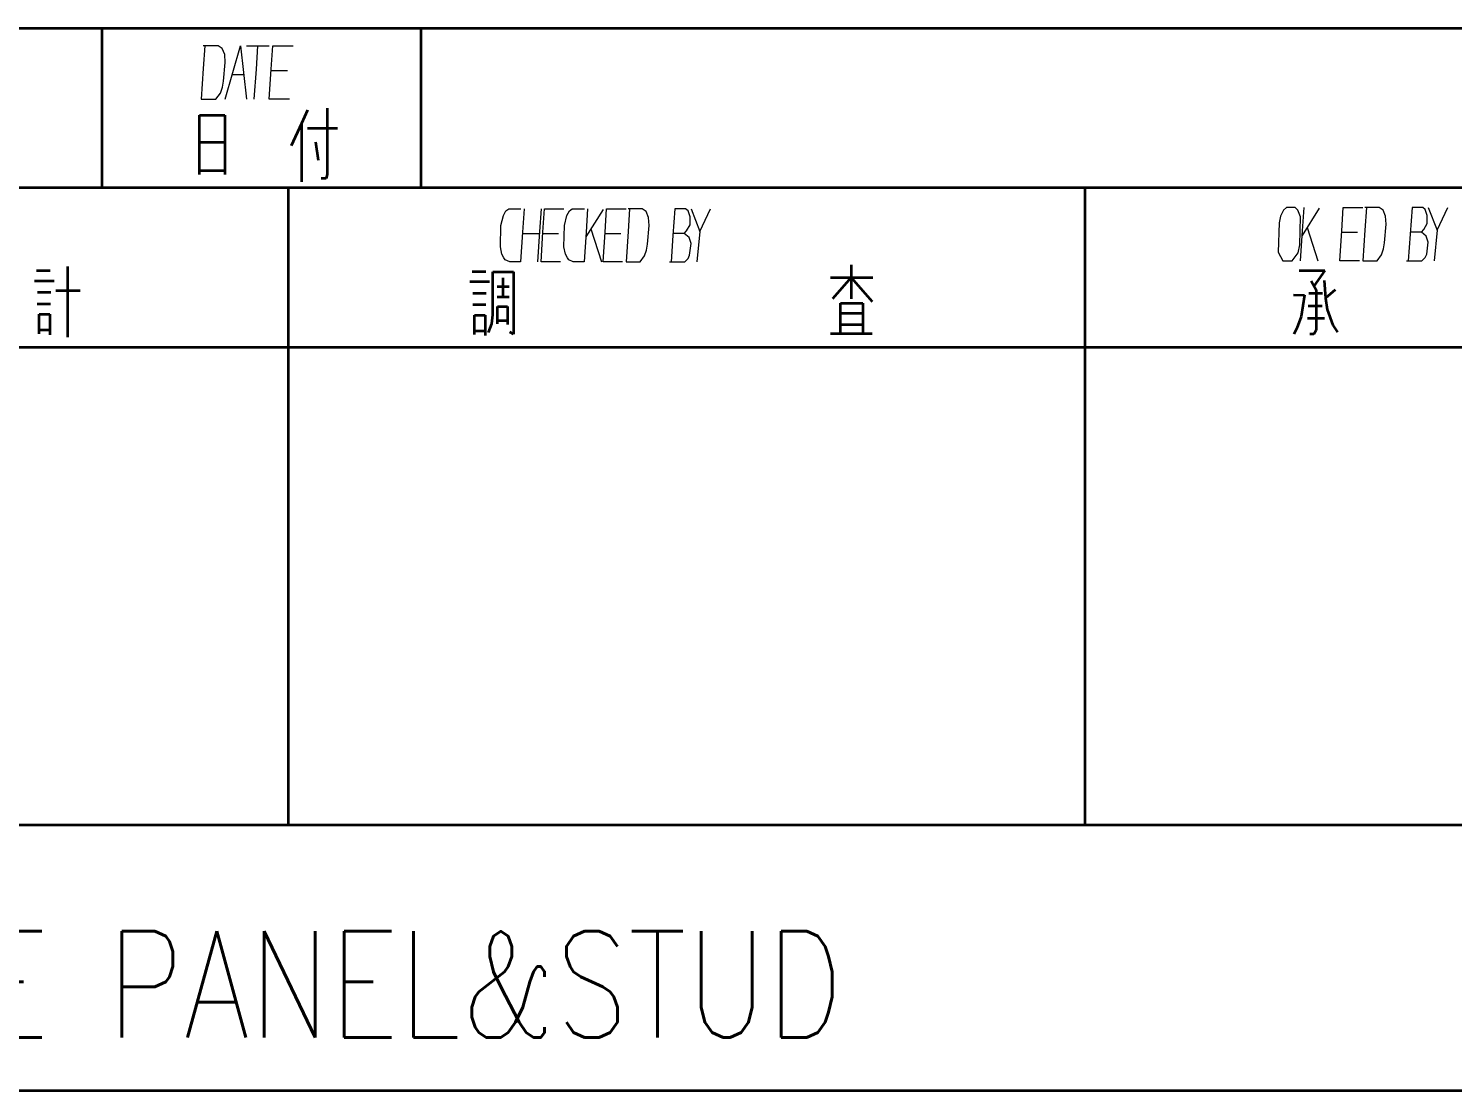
# Model space of a CAD drawing. Header units: millimetres. Extents: x 1333 to 104182, y -62926 to -5704.
# Drawn here: x 47823.7 to 47877.4, y -62817.6 to -62777.6 of the extents above; entities that cross this region are included whole.
import ezdxf

# ---------------------------------------------------------------- set-up
doc = ezdxf.new("R2010")
doc.units = ezdxf.units.MM
doc.header["$LTSCALE"] = 0.5
doc.layers.add('SHM_LABEL', color=40, linetype='Continuous')
doc.styles.add('KAI', font='simplex.shx', dxfattribs={"width": 0.8, "bigfont": 'extfont.shx'})

msp = doc.modelspace()

# ---------------------------------------------------------------- linework, layer by layer
at = {"color": 7, "lineweight": 35}
for p, q in [((47888.514, -62777.561), (47763.514, -62777.561)), ((47888.514, -62783.561), (47763.514, -62783.561)), ((47833.514, -62783.561), (47833.514, -62807.561)), ((47863.514, -62783.561), (47863.514, -62807.561)), ((47763.514, -62789.561), (47888.514, -62789.561)), ((47888.514, -62807.561), (47763.514, -62807.561)), ((47763.514, -62817.561), (47888.514, -62817.561))]:
    msp.add_line(p, q, dxfattribs=at)
at = {"color": 7, "lineweight": 35, "ltscale": 0.15}
for p, q in [((47826.514, -62783.561), (47826.514, -62777.561)), ((47838.514, -62777.561), (47838.514, -62783.561))]:
    msp.add_line(p, q, dxfattribs=at)
at = {"color": 7, "lineweight": 35, "ltscale": 0.055637}
for p, q in [((47830.177, -62783.057), (47830.177, -62780.831)), ((47831.133, -62780.831), (47831.133, -62783.057))]:
    msp.add_line(p, q, dxfattribs=at)
at = {"color": 7, "lineweight": 35, "ltscale": 0.023901}
for p, q in [((47830.177, -62780.831), (47831.133, -62780.831)), ((47830.177, -62781.845), (47831.133, -62781.845)), ((47830.177, -62782.916), (47831.133, -62782.916))]:
    msp.add_line(p, q, dxfattribs=at)
at = {"color": 7, "lineweight": 35, "ltscale": 0.01365}
msp.add_line((47834.243, -62780.643), (47834.019, -62781.141), dxfattribs=at)
at = {"color": 7, "lineweight": 35, "ltscale": 0.061975}
msp.add_line((47834.993, -62780.568), (47834.993, -62783.047), dxfattribs=at)
at = {"color": 7, "lineweight": 35, "ltscale": 0.022995}
msp.add_line((47834.019, -62781.141), (47833.635, -62781.977), dxfattribs=at)
at = {"color": 7, "lineweight": 35, "ltscale": 0.054932}
msp.add_line((47834.019, -62781.141), (47834.019, -62783.338), dxfattribs=at)
at = {"color": 7, "lineweight": 35, "ltscale": 0.028345}
msp.add_line((47834.243, -62781.319), (47835.377, -62781.319), dxfattribs=at)
at = {"color": 7, "lineweight": 35, "ltscale": 0.017565}
msp.add_line((47834.543, -62781.827), (47834.647, -62782.521), dxfattribs=at)
at = {"color": 7, "lineweight": 35, "ltscale": 0.00416}
msp.add_line((47834.993, -62783.047), (47834.95, -62783.208), dxfattribs=at)
at = {"color": 7, "lineweight": 35, "ltscale": 0.004773}
msp.add_line((47834.95, -62783.208), (47834.759, -62783.208), dxfattribs=at)
at = {"color": 7, "lineweight": 35, "ltscale": 0.012939}
for p, q in [((47824.047, -62786.678), (47824.564, -62786.678)), ((47840.441, -62786.71), (47840.959, -62786.71))]:
    msp.add_line(p, q, dxfattribs=at)
at = {"color": 7, "lineweight": 35, "ltscale": 0.06644}
msp.add_line((47825.217, -62786.529), (47825.217, -62789.187), dxfattribs=at)
at = {"color": 7, "lineweight": 35, "ltscale": 0.019629}
msp.add_line((47841.219, -62786.724), (47842.004, -62786.724), dxfattribs=at)
at = {"color": 7, "lineweight": 35, "ltscale": 0.040677}
msp.add_line((47841.219, -62788.351), (47841.219, -62786.724), dxfattribs=at)
at = {"color": 7, "lineweight": 35, "ltscale": 0.058643}
msp.add_line((47842.004, -62786.724), (47842.004, -62789.07), dxfattribs=at)
at = {"color": 7, "lineweight": 35, "ltscale": 0.039905}
msp.add_line((47853.936, -62786.938), (47855.532, -62786.938), dxfattribs=at)
at = {"color": 7, "lineweight": 35, "ltscale": 0.026814}
msp.add_line((47854.721, -62786.938), (47854.018, -62787.749), dxfattribs=at)
at = {"color": 7, "lineweight": 35, "ltscale": 0.031863}
msp.add_line((47854.721, -62786.463), (47854.721, -62787.738), dxfattribs=at)
at = {"color": 7, "lineweight": 35, "ltscale": 0.030135}
msp.add_line((47854.721, -62786.938), (47855.51, -62787.849), dxfattribs=at)
at = {"color": 7, "lineweight": 35, "ltscale": 0.024365}
msp.add_line((47871.577, -62786.671), (47872.552, -62786.671), dxfattribs=at)
at = {"color": 7, "lineweight": 35, "ltscale": 0.018188}
msp.add_line((47872.552, -62786.671), (47872.132, -62787.265), dxfattribs=at)
at = {"color": 7, "lineweight": 35, "ltscale": 0.018359}
msp.add_line((47823.971, -62787.06), (47824.705, -62787.06), dxfattribs=at)
at = {"color": 7, "lineweight": 35, "ltscale": 0.022827}
msp.add_line((47824.771, -62787.424), (47825.684, -62787.424), dxfattribs=at)
at = {"color": 7, "lineweight": 35, "ltscale": 0.018372}
msp.add_line((47840.365, -62787.092), (47841.1, -62787.092), dxfattribs=at)
at = {"color": 7, "lineweight": 35, "ltscale": 0.011157}
for p, q in [((47841.389, -62787.28), (47841.835, -62787.28)), ((47841.389, -62787.673), (47841.835, -62787.673))]:
    msp.add_line(p, q, dxfattribs=at)
at = {"color": 7, "lineweight": 35, "ltscale": 0.018152}
msp.add_line((47841.603, -62786.947), (47841.603, -62787.673), dxfattribs=at)
at = {"color": 7, "lineweight": 35, "ltscale": 0.009644}
msp.add_line((47872.032, -62787.069), (47872.222, -62787.404), dxfattribs=at)
at = {"color": 7, "lineweight": 35, "ltscale": 0.037943}
msp.add_line((47872.222, -62787.404), (47872.222, -62788.922), dxfattribs=at)
at = {"color": 7, "lineweight": 35, "ltscale": 0.0168}
msp.add_line((47872.528, -62787.054), (47872.576, -62787.724), dxfattribs=at)
at = {"color": 7, "lineweight": 35, "ltscale": 0.012197}
msp.add_line((47872.944, -62787.404), (47872.576, -62787.724), dxfattribs=at)
at = {"color": 7, "lineweight": 35, "ltscale": 0.012451}
msp.add_line((47824.074, -62787.929), (47824.572, -62787.929), dxfattribs=at)
at = {"color": 7, "lineweight": 35, "ltscale": 0.012561}
for p, q in [((47824.081, -62787.494), (47824.583, -62787.494)), ((47840.475, -62787.526), (47840.978, -62787.526))]:
    msp.add_line(p, q, dxfattribs=at)
at = {"color": 7, "lineweight": 35, "ltscale": 0.012463}
msp.add_line((47840.468, -62787.961), (47840.967, -62787.961), dxfattribs=at)
at = {"color": 7, "lineweight": 35, "ltscale": 0.02113}
for p, q in [((47854.315, -62787.901), (47855.16, -62787.901)), ((47854.315, -62788.28), (47855.16, -62788.28)), ((47854.315, -62788.714), (47855.16, -62788.714))]:
    msp.add_line(p, q, dxfattribs=at)
at = {"color": 7, "lineweight": 35, "ltscale": 0.028473}
msp.add_line((47854.315, -62789.04), (47854.315, -62787.901), dxfattribs=at)
at = {"color": 7, "lineweight": 35, "ltscale": 0.028812}
msp.add_line((47855.16, -62787.901), (47855.16, -62789.053), dxfattribs=at)
at = {"color": 7, "lineweight": 35, "ltscale": 0.010389}
msp.add_line((47871.368, -62787.595), (47871.783, -62787.6), dxfattribs=at)
at = {"color": 7, "lineweight": 35, "ltscale": 0.020568}
msp.add_line((47871.783, -62787.6), (47871.663, -62788.414), dxfattribs=at)
at = {"color": 7, "lineweight": 35, "ltscale": 0.013147}
msp.add_line((47871.926, -62788.007), (47872.452, -62788.007), dxfattribs=at)
at = {"color": 7, "lineweight": 35, "ltscale": 0.012891}
msp.add_line((47871.941, -62787.533), (47872.456, -62787.533), dxfattribs=at)
at = {"color": 7, "lineweight": 35, "ltscale": 0.010549}
msp.add_line((47872.576, -62787.724), (47872.643, -62788.141), dxfattribs=at)
at = {"color": 7, "lineweight": 35, "ltscale": 0.009985}
for p, q in [((47824.142, -62788.326), (47824.541, -62788.326)), ((47840.536, -62788.358), (47840.936, -62788.358)), ((47824.142, -62788.913), (47824.541, -62788.913)), ((47840.536, -62788.945), (47840.936, -62788.945))]:
    msp.add_line(p, q, dxfattribs=at)
at = {"color": 7, "lineweight": 35, "ltscale": 0.018304}
for p, q in [((47824.142, -62789.058), (47824.142, -62788.326)), ((47840.536, -62789.09), (47840.536, -62788.358))]:
    msp.add_line(p, q, dxfattribs=at)
at = {"color": 7, "lineweight": 35, "ltscale": 0.019257}
for p, q in [((47824.541, -62788.326), (47824.541, -62789.096)), ((47840.936, -62788.358), (47840.936, -62789.128))]:
    msp.add_line(p, q, dxfattribs=at)
at = {"color": 7, "lineweight": 35, "ltscale": 0.008516}
msp.add_line((47841.185, -62788.69), (47841.219, -62788.351), dxfattribs=at)
at = {"color": 7, "lineweight": 35, "ltscale": 0.00946}
for p, q in [((47841.395, -62788.026), (47841.774, -62788.026)), ((47841.395, -62788.556), (47841.774, -62788.556))]:
    msp.add_line(p, q, dxfattribs=at)
at = {"color": 7, "lineweight": 35, "ltscale": 0.016611}
msp.add_line((47841.395, -62788.69), (47841.395, -62788.026), dxfattribs=at)
at = {"color": 7, "lineweight": 35, "ltscale": 0.016949}
msp.add_line((47841.774, -62788.026), (47841.774, -62788.704), dxfattribs=at)
at = {"color": 7, "lineweight": 35, "ltscale": 0.011709}
msp.add_line((47871.663, -62788.414), (47871.492, -62788.85), dxfattribs=at)
at = {"color": 7, "lineweight": 35, "ltscale": 0.015881}
msp.add_line((47871.903, -62788.471), (47872.538, -62788.471), dxfattribs=at)
at = {"color": 7, "lineweight": 35, "ltscale": 0.015593}
msp.add_line((47872.643, -62788.141), (47872.848, -62788.73), dxfattribs=at)
at = {"color": 7, "lineweight": 35, "ltscale": 0.008746}
msp.add_line((47841.057, -62789.016), (47841.185, -62788.69), dxfattribs=at)
at = {"color": 7, "lineweight": 35, "ltscale": 0.004055}
msp.add_line((47842.004, -62789.07), (47841.861, -62788.993), dxfattribs=at)
at = {"color": 7, "lineweight": 35, "ltscale": 0.039233}
msp.add_line((47853.936, -62789.053), (47855.505, -62789.053), dxfattribs=at)
at = {"color": 7, "lineweight": 35, "ltscale": 0.006099}
msp.add_line((47871.492, -62788.85), (47871.387, -62789.07), dxfattribs=at)
at = {"color": 7, "lineweight": 35, "ltscale": 0.003711}
msp.add_line((47872.137, -62789.07), (47871.989, -62789.07), dxfattribs=at)
at = {"color": 7, "lineweight": 35, "ltscale": 0.004285}
msp.add_line((47872.222, -62788.922), (47872.137, -62789.07), dxfattribs=at)
at = {"color": 7, "lineweight": 35, "ltscale": 0.00803}
msp.add_line((47872.848, -62788.73), (47873.025, -62788.998), dxfattribs=at)
at = {"color": 7, "lineweight": 13}
for points in [[(47830.243, -62780.221), (47830.801, -62780.221), (47830.975, -62779.996), (47831.052, -62779.771), (47831.09, -62779.546), (47831.148, -62778.846), (47831.129, -62778.546), (47831.032, -62778.321), (47830.878, -62778.221), (47830.32, -62778.221)], [(47830.378, -62778.221), (47830.32, -62779.071), (47830.243, -62780.221)], [(47831.148, -62780.221), (47831.437, -62779.221), (47831.725, -62778.221), (47831.841, -62779.221), (47831.956, -62780.221)], [(47831.956, -62778.221), (47832.803, -62778.221)], [(47832.245, -62780.221), (47832.322, -62779.096), (47832.38, -62778.221)], [(47833.574, -62780.221), (47832.803, -62780.221), (47832.881, -62779.096), (47832.938, -62778.221), (47833.708, -62778.221)], [(47831.417, -62779.296), (47831.841, -62779.296)], [(47832.881, -62779.146), (47833.496, -62779.146)], [(47842.266, -62786.355), (47841.861, -62786.355), (47841.695, -62786.28), (47841.64, -62786.205), (47841.566, -62786.055), (47841.511, -62785.78), (47841.53, -62784.98), (47841.622, -62784.605), (47841.714, -62784.43), (47841.824, -62784.355), (47842.284, -62784.355)], [(47842.284, -62786.355), (47842.358, -62785.23), (47842.413, -62784.355)], [(47843.039, -62784.355), (47842.983, -62785.205), (47842.91, -62786.355)], [(47843.774, -62786.355), (47843.039, -62786.355), (47843.112, -62785.23), (47843.167, -62784.355), (47843.903, -62784.355)], [(47844.658, -62786.355), (47844.253, -62786.355), (47844.087, -62786.28), (47844.032, -62786.205), (47843.959, -62786.055), (47843.903, -62785.78), (47843.922, -62784.98), (47844.014, -62784.605), (47844.106, -62784.43), (47844.216, -62784.355), (47844.676, -62784.355)], [(47844.676, -62786.355), (47844.75, -62785.23), (47844.805, -62784.355)], [(47845.375, -62784.38), (47844.731, -62785.405)], [(47846.111, -62786.355), (47845.375, -62786.355), (47845.449, -62785.23), (47845.504, -62784.355), (47846.24, -62784.355)], [(47846.24, -62786.355), (47846.774, -62786.355), (47846.939, -62786.13), (47847.013, -62785.905), (47847.05, -62785.68), (47847.105, -62784.98), (47847.087, -62784.68), (47846.995, -62784.455), (47846.847, -62784.355), (47846.314, -62784.355)], [(47846.369, -62784.355), (47846.314, -62785.205), (47846.24, -62786.355)], [(47847.878, -62786.355), (47848.448, -62786.355), (47848.577, -62786.23), (47848.632, -62786.105), (47848.687, -62785.655), (47848.614, -62785.43), (47848.43, -62785.28), (47848.522, -62785.18), (47848.651, -62784.955), (47848.651, -62784.655), (47848.577, -62784.43), (47848.485, -62784.355), (47848.08, -62784.355), (47848.006, -62785.355), (47847.933, -62786.355)], [(47848.687, -62784.355), (47849.019, -62785.205), (47848.908, -62786.355)], [(47849.019, -62785.205), (47849.423, -62784.355)], [(47871.639, -62786.307), (47871.712, -62785.182), (47871.768, -62784.307)], [(47872.341, -62784.332), (47871.694, -62785.357)], [(47873.855, -62786.307), (47873.117, -62786.307), (47873.19, -62785.182), (47873.246, -62784.307), (47873.985, -62784.307)], [(47873.985, -62786.307), (47874.521, -62786.307), (47874.687, -62786.082), (47874.761, -62785.857), (47874.798, -62785.632), (47874.853, -62784.932), (47874.835, -62784.632), (47874.742, -62784.407), (47874.594, -62784.307), (47874.059, -62784.307)], [(47874.114, -62784.307), (47874.059, -62785.157), (47873.985, -62786.307)], [(47875.629, -62786.307), (47876.202, -62786.307), (47876.331, -62786.182), (47876.387, -62786.057), (47876.442, -62785.607), (47876.368, -62785.382), (47876.183, -62785.232), (47876.276, -62785.132), (47876.405, -62784.907), (47876.405, -62784.607), (47876.331, -62784.382), (47876.239, -62784.307), (47875.832, -62784.307), (47875.758, -62785.307), (47875.685, -62786.307)], [(47876.442, -62784.307), (47876.775, -62785.157), (47876.664, -62786.307)], [(47876.775, -62785.157), (47877.181, -62784.307)], [(47842.358, -62785.28), (47842.983, -62785.28)], [(47843.112, -62785.28), (47843.701, -62785.28)], [(47844.915, -62785.105), (47845.32, -62786.355)], [(47845.449, -62785.28), (47846.038, -62785.28)], [(47848.43, -62785.28), (47848.006, -62785.28)], [(47871.879, -62785.057), (47872.285, -62786.307)], [(47873.19, -62785.232), (47873.782, -62785.232)], [(47876.183, -62785.232), (47875.758, -62785.232)]]:
    msp.add_lwpolyline(points, dxfattribs=at)
msp.add_lwpolyline([(47871.324, -62786.307), (47871.546, -62786.007), (47871.602, -62785.707), (47871.639, -62784.657), (47871.528, -62784.407), (47871.435, -62784.307), (47871.103, -62784.307), (47870.992, -62784.407), (47870.881, -62784.632), (47870.826, -62784.882), (47870.789, -62785.982), (47870.973, -62786.307)], close=True, dxfattribs=at)

# ---------------------------------------------------------------- texts
at = {"layer": 'SHM_LABEL', "style": 'KAI', "width": 0.8}
msp.add_text('AJ FR FLOOR-SIDE PANEL&STUD', height=4, dxfattribs=at).set_placement((47783.514, -62815.561))

doc.saveas('drawing.dxf')
